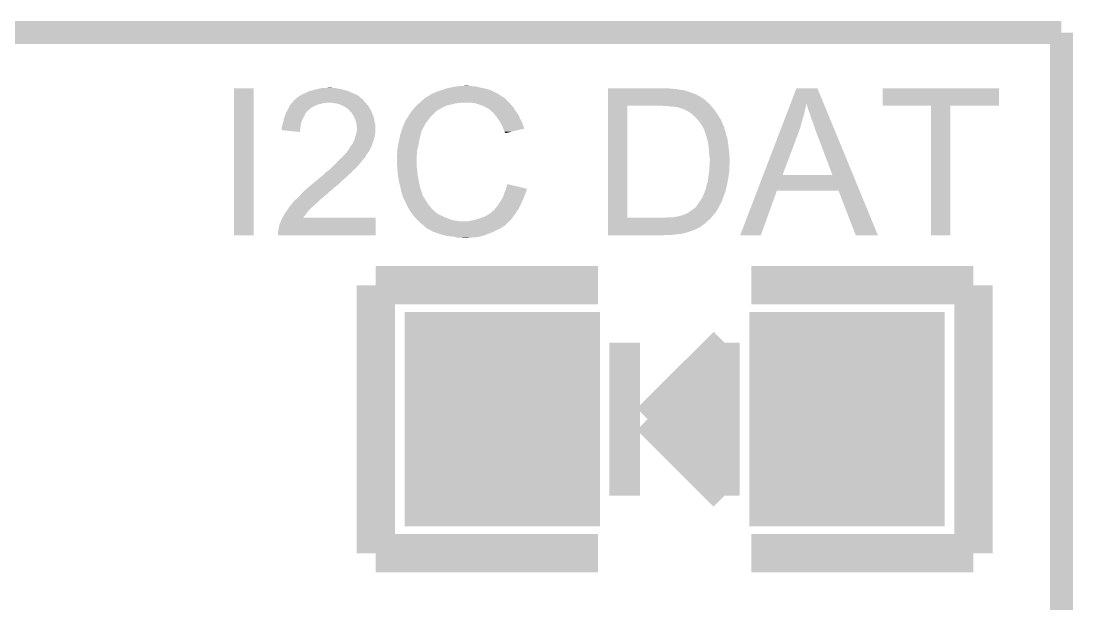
# Model space of a CAD drawing. Extents: x -1.4 to 24.2, y -3.9 to 40.3.
# Drawn here: x 17.23 to 24.21, y 35.32 to 39.19 of the extents above; entities that cross this region are included whole.
import ezdxf

# ---------------------------------------------------------------- set-up
doc = ezdxf.new("R2010")
doc.units = 0
doc.layers.get('0').update_dxf_attribs({"linetype": 'CONTINUOUS'})
for name, color, linetype in [('USBI2CCLICK_V102A_GKO', 5, 'CONTINUOUS'), ('USBI2CCLICK_V102A_GTO', 14, 'CONTINUOUS'), ('USBI2CCLICK_V102A_GTS', 12, 'CONTINUOUS')]:
    doc.layers.add(name, color=color, linetype=linetype)

# ---------------------------------------------------------------- blocks, each defined once
blk = doc.blocks.new('RECTANGLE_44')
blk.add_solid([(0.6477, 0.7112), (0.6477, -0.7112), (-0.6477, 0.7112), (-0.6477, -0.7112)])

msp = doc.modelspace()

# ---------------------------------------------------------------- linework, layer by layer
at = {"layer": 'USBI2CCLICK_V102A_GKO', "const_width": 0.1524}
for points in [[(-1.27, 39.116), (24.13, 39.116)], [(24.13, -1.27), (24.13, 39.116)]]:
    msp.add_lwpolyline(points, dxfattribs=at)
at = {"layer": 'USBI2CCLICK_V102A_GTO'}
for points, const_width in [([(19.5834, 37.4396), (21.0566, 37.4396)], 0.254), ([(19.5834, 35.6616), (19.5834, 37.4396)], 0.254), ([(22.0726, 37.4396), (23.5458, 37.4396)], 0.254), ([(23.5458, 35.6616), (23.5458, 37.4396)], 0.254), ([(21.2344, 36.0426), (21.2344, 37.0586)], 0.2032), ([(21.3868, 36.5506), (21.8948, 37.0586)], 0.2032), ([(21.8948, 36.0426), (21.8948, 37.0586)], 0.2032), ([(21.59, 36.4744), (21.8948, 36.7792)], 0.2032), ([(21.59, 36.6268), (21.8948, 36.322)], 0.2032), ([(21.3868, 36.5506), (21.8948, 36.0426)], 0.2032), ([(19.5834, 35.6616), (21.0566, 35.6616)], 0.254), ([(22.0726, 35.6616), (23.5458, 35.6616)], 0.254)]:
    msp.add_lwpolyline(points, dxfattribs=dict(at, const_width=const_width))
for points in [[(18.6436, 37.769822), (18.64362, 38.745138), (18.773118, 37.769822), (18.77314, 38.745138)], [(18.64362, 38.745138), (18.643622, 38.74516), (18.77314, 38.745138), (18.643622, 38.74516)], [(19.11096, 38.71214), (19.1262, 38.71976), (19.434388, 38.71214), (19.416608, 38.71976)], [(19.1262, 38.71976), (19.14398, 38.727382), (19.416608, 38.71976), (19.398824, 38.727382)], [(19.14398, 38.727382), (19.152866, 38.72992), (19.398824, 38.727382), (19.392902, 38.72992)], [(19.152866, 38.72992), (19.16176, 38.73246), (19.392902, 38.72992), (19.383378, 38.73246)], [(19.16176, 38.73246), (19.19224, 38.74008), (19.383378, 38.73246), (19.3548, 38.74008)], [(19.19224, 38.74008), (19.2024, 38.74262), (19.3548, 38.74008), (19.33956, 38.74262)], [(19.2024, 38.74262), (19.21383, 38.74516), (19.33956, 38.74262), (19.32432, 38.74516)], [(19.21383, 38.74516), (19.225262, 38.7477), (19.32432, 38.74516), (19.311622, 38.7477)], [(19.25066, 38.7477), (19.276058, 38.75024), (19.298922, 38.7477), (19.288762, 38.75024)], [(19.96186, 38.71214), (19.97456, 38.71722), (20.388578, 38.71214), (20.37842, 38.71722)], [(19.97456, 38.71722), (19.984722, 38.7223), (20.37842, 38.71722), (20.36826, 38.7223)], [(19.984722, 38.7223), (20.0152, 38.73246), (20.36826, 38.7223), (20.34794, 38.73246)], [(20.0152, 38.73246), (20.032982, 38.73754), (20.34794, 38.73246), (20.330668, 38.73754)], [(20.032982, 38.73754), (20.050762, 38.74516), (20.330668, 38.73754), (20.30476, 38.74516)], [(20.050762, 38.74516), (20.08886, 38.75278), (20.30476, 38.74516), (20.266658, 38.75278)], [(20.08886, 38.75278), (20.11934, 38.75786), (20.266658, 38.75278), (20.248884, 38.75786)], [(20.11934, 38.75786), (20.13458, 38.7604), (20.233642, 38.75786), (20.218402, 38.7604)], [(20.13458, 38.7604), (20.182838, 38.76294), (20.205702, 38.7604), (20.195542, 38.76294)], [(21.12266, 38.74008), (21.122662, 38.74516), (21.57984, 38.74008), (21.52396, 38.74516)], [(21.12266, 38.735), (21.12266, 38.74008), (21.607778, 38.735), (21.57984, 38.74008)], [(21.12266, 38.732454), (21.12266, 38.735), (21.633184, 38.732454), (21.607778, 38.735)], [(21.12266, 38.72992), (21.12266, 38.732454), (21.635726, 38.72992), (21.633184, 38.732454)], [(21.12266, 38.729918), (21.12266, 38.72992), (21.640804, 38.729918), (21.635726, 38.72992)], [(21.12266, 38.72738), (21.12266, 38.729918), (21.645882, 38.72738), (21.640804, 38.729918)], [(21.12266, 38.7223), (21.12266, 38.72738), (21.66112, 38.7223), (21.645882, 38.72738)], [(21.12266, 38.71468), (21.12266, 38.7223), (21.68144, 38.71468), (21.66112, 38.7223)], [(21.12266, 38.70706), (21.12266, 38.71468), (21.704302, 38.70706), (21.68144, 38.71468)], [(22.333418, 38.643504), (22.37233, 38.745146), (22.553844, 38.643504), (22.512024, 38.745146)], [(22.37233, 38.745146), (22.372336, 38.74516), (22.512024, 38.745146), (22.372336, 38.74516)], [(22.94382, 38.630882), (22.94384, 38.745138), (23.715958, 38.630882), (23.71598, 38.745138)], [(22.94384, 38.745138), (22.943842, 38.74516), (23.71598, 38.745138), (22.943842, 38.74516)], [(19.022484, 38.64356), (19.026716, 38.64864), (19.222722, 38.64356), (19.240496, 38.64864)], [(19.026716, 38.64864), (19.028832, 38.651178), (19.258276, 38.64864), (19.263356, 38.651178)], [(19.028832, 38.65118), (19.037298, 38.661338), (19.51482, 38.65118), (19.504664, 38.661338)], [(19.028832, 38.651178), (19.028832, 38.65118), (19.263356, 38.651178), (19.273522, 38.65118)], [(19.037298, 38.661338), (19.044906, 38.668944), (19.504664, 38.661338), (19.502124, 38.668944)], [(19.044906, 38.668944), (19.044922, 38.66896), (19.502124, 38.668944), (19.499586, 38.66896)], [(19.044922, 38.66896), (19.047466, 38.671502), (19.499586, 38.66896), (19.497038, 38.671502)], [(19.047466, 38.671502), (19.052546, 38.67658), (19.497038, 38.671502), (19.490944, 38.67658)], [(19.052546, 38.67658), (19.055086, 38.676586), (19.490944, 38.67658), (19.490938, 38.676586)], [(19.055086, 38.676586), (19.057622, 38.679124), (19.490938, 38.676586), (19.487892, 38.679124)], [(19.057622, 38.679124), (19.060168, 38.6842), (19.487892, 38.679124), (19.4818, 38.6842)], [(19.060168, 38.6842), (19.067782, 38.686744), (19.4818, 38.6842), (19.478748, 38.686744)], [(19.067782, 38.686744), (19.075404, 38.694362), (19.478748, 38.686744), (19.469604, 38.694362)], [(19.075404, 38.694362), (19.080478, 38.6969), (19.469604, 38.694362), (19.466558, 38.6969)], [(19.080478, 38.6969), (19.085558, 38.69944), (19.466558, 38.6969), (19.46148, 38.69944)], [(19.085558, 38.69944), (19.098258, 38.70706), (19.46148, 38.69944), (19.44624, 38.70706)], [(19.098258, 38.70706), (19.11096, 38.71214), (19.44624, 38.70706), (19.434388, 38.71214)], [(19.301462, 38.64864), (19.273522, 38.65118), (19.51736, 38.64864), (19.51482, 38.65118)], [(19.301474, 38.648638), (19.301462, 38.64864), (19.51736, 38.648638), (19.51736, 38.64864)], [(19.3294, 38.64356), (19.301474, 38.648638), (19.521172, 38.64356), (19.51736, 38.648638)], [(19.861644, 38.63848), (19.869958, 38.6461), (20.08378, 38.63848), (20.111718, 38.6461)], [(19.869958, 38.6461), (19.872728, 38.64864), (20.111718, 38.6461), (20.139658, 38.64864)], [(19.872728, 38.64864), (19.875498, 38.65118), (20.139658, 38.64864), (20.149818, 38.65118)], [(19.875498, 38.65118), (19.900434, 38.674038), (20.46732, 38.65118), (20.444462, 38.674038)], [(19.900434, 38.674038), (19.905982, 38.679122), (20.444462, 38.674038), (20.441072, 38.679122)], [(19.905982, 38.679122), (19.910204, 38.681656), (20.441072, 38.679122), (20.439382, 38.681656)], [(19.910204, 38.681656), (19.914444, 38.6842), (20.439382, 38.681656), (20.431764, 38.6842)], [(19.914444, 38.6842), (19.918674, 38.686738), (20.431764, 38.6842), (20.429222, 38.686738)], [(19.918674, 38.686738), (19.944082, 38.701982), (20.429222, 38.686738), (20.404832, 38.701982)], [(19.944082, 38.701982), (19.949164, 38.70706), (20.404832, 38.701982), (20.396708, 38.70706)], [(19.949164, 38.70706), (19.95678, 38.7096), (20.396708, 38.70706), (20.392644, 38.7096)], [(19.95678, 38.7096), (19.96186, 38.71214), (20.392644, 38.7096), (20.388578, 38.71214)], [(20.24634, 38.6461), (20.213318, 38.65118), (20.4724, 38.6461), (20.46732, 38.65118)], [(20.246346, 38.646098), (20.24634, 38.6461), (20.472402, 38.646098), (20.4724, 38.6461)], [(20.27428, 38.63594), (20.246346, 38.646098), (20.48053, 38.63594), (20.472402, 38.646098)], [(21.122658, 38.65372), (21.12266, 38.658786), (21.780504, 38.65372), (21.777966, 38.658786)], [(21.122658, 38.648638), (21.122658, 38.65372), (21.788122, 38.648638), (21.780504, 38.65372)], [(21.122658, 38.63594), (21.122658, 38.648638), (21.80082, 38.63594), (21.788122, 38.648638)], [(21.12266, 38.69436), (21.12266, 38.70706), (21.72716, 38.69436), (21.704302, 38.70706)], [(21.12266, 38.67912), (21.12266, 38.69436), (21.75256, 38.67912), (21.72716, 38.69436)], [(21.12266, 38.661332), (21.12266, 38.67912), (21.77542, 38.661332), (21.75256, 38.67912)], [(21.12266, 38.6588), (21.12266, 38.661332), (21.775442, 38.6588), (21.77542, 38.661332)], [(21.12266, 38.658786), (21.12266, 38.6588), (21.777966, 38.658786), (21.775442, 38.6588)], [(18.979242, 38.559738), (18.98559, 38.577518), (19.10842, 38.559738), (19.11604, 38.577518)], [(18.98559, 38.577518), (18.9865, 38.580062), (19.11604, 38.577518), (19.117946, 38.580062)], [(18.9865, 38.580062), (18.990602, 38.58768), (19.117946, 38.580062), (19.12366, 38.58768)], [(18.990602, 38.58768), (18.994702, 38.595296), (19.12366, 38.58768), (19.12874, 38.595296)], [(18.994702, 38.595296), (18.996072, 38.597838), (19.12874, 38.595296), (19.133816, 38.597838)], [(18.996072, 38.597838), (19.00428, 38.613078), (19.133816, 38.597838), (19.151234, 38.613078)], [(19.00428, 38.613078), (19.005368, 38.61562), (19.151234, 38.613078), (19.15414, 38.61562)], [(19.005368, 38.61562), (19.010812, 38.62832), (19.15414, 38.61562), (19.177, 38.62832)], [(19.010812, 38.62832), (19.011902, 38.63086), (19.177, 38.62832), (19.182714, 38.63086)], [(19.011902, 38.63086), (19.018248, 38.638478), (19.182714, 38.63086), (19.199858, 38.638478)], [(19.018248, 38.638478), (19.022484, 38.64356), (19.199858, 38.638478), (19.222722, 38.64356)], [(19.34464, 38.63848), (19.3294, 38.64356), (19.524982, 38.63848), (19.521172, 38.64356)], [(19.352258, 38.63594), (19.34464, 38.63848), (19.527522, 38.63594), (19.524982, 38.63848)], [(19.361154, 38.630858), (19.352258, 38.63594), (19.532602, 38.630858), (19.527522, 38.63594)], [(19.370042, 38.62578), (19.361154, 38.630858), (19.53565, 38.62578), (19.532602, 38.630858)], [(19.385278, 38.61816), (19.370042, 38.62578), (19.54022, 38.61816), (19.53565, 38.62578)], [(19.39544, 38.61054), (19.385278, 38.61816), (19.544378, 38.61054), (19.54022, 38.61816)], [(19.403056, 38.60546), (19.39544, 38.61054), (19.547148, 38.60546), (19.544378, 38.61054)], [(19.405598, 38.600384), (19.403056, 38.60546), (19.549916, 38.600384), (19.547148, 38.60546)], [(19.415762, 38.59022), (19.405598, 38.600384), (19.55546, 38.59022), (19.549916, 38.600384)], [(19.423378, 38.582602), (19.415762, 38.59022), (19.558392, 38.582602), (19.55546, 38.59022)], [(19.43608, 38.562278), (19.423378, 38.582602), (19.566208, 38.562278), (19.558392, 38.582602)], [(19.804378, 38.5699), (19.816822, 38.587678), (19.959322, 38.5699), (19.9771, 38.587678)], [(19.816822, 38.587678), (19.822156, 38.595296), (19.9771, 38.587678), (19.987252, 38.595296)], [(19.822156, 38.595296), (19.82216, 38.5953), (19.987252, 38.595296), (19.987252, 38.5953)], [(19.82216, 38.5953), (19.82422, 38.597818), (19.987252, 38.5953), (19.98726, 38.597818)], [(19.82422, 38.597818), (19.824238, 38.59784), (19.98726, 38.597818), (19.989796, 38.59784)], [(19.824238, 38.59784), (19.838784, 38.61562), (19.989796, 38.59784), (20.020282, 38.61562)], [(19.838784, 38.61562), (19.84502, 38.62324), (20.020282, 38.61562), (20.03552, 38.62324)], [(19.84502, 38.62324), (19.853332, 38.63086), (20.03552, 38.62324), (20.050758, 38.63086)], [(19.853332, 38.63086), (19.861644, 38.63848), (20.050758, 38.63086), (20.08378, 38.63848)], [(20.2819, 38.6334), (20.27428, 38.63594), (20.48256, 38.6334), (20.48053, 38.63594)], [(20.297138, 38.62832), (20.2819, 38.6334), (20.48764, 38.62832), (20.48256, 38.6334)], [(20.31048, 38.620698), (20.297138, 38.62832), (20.495262, 38.620698), (20.48764, 38.62832)], [(20.314922, 38.61816), (20.31048, 38.620698), (20.496714, 38.61816), (20.495262, 38.620698)], [(20.330158, 38.61054), (20.314922, 38.61816), (20.501066, 38.61054), (20.496714, 38.61816)], [(20.33778, 38.60546), (20.330158, 38.61054), (20.503968, 38.60546), (20.501066, 38.61054)], [(20.34032, 38.60292), (20.33778, 38.60546), (20.50542, 38.60292), (20.503968, 38.60546)], [(20.340324, 38.602918), (20.34032, 38.60292), (20.50542, 38.602918), (20.50542, 38.60292)], [(20.36318, 38.5826), (20.340324, 38.602918), (20.519934, 38.5826), (20.50542, 38.602918)], [(20.375372, 38.56736), (20.36318, 38.5826), (20.53082, 38.56736), (20.519934, 38.5826)], [(21.122642, 37.886662), (21.122658, 38.63086), (21.25218, 37.886662), (21.252202, 38.63086)], [(21.122658, 38.63086), (21.122658, 38.63594), (21.805266, 38.63086), (21.80082, 38.63594)], [(21.496022, 38.62832), (21.478238, 38.63086), (21.80749, 38.62832), (21.805266, 38.63086)], [(21.531578, 38.62578), (21.516342, 38.62832), (21.809712, 38.62578), (21.80749, 38.62832)], [(21.55952, 38.62324), (21.531578, 38.62578), (21.811934, 38.62324), (21.809712, 38.62578)], [(21.582382, 38.6207), (21.55952, 38.62324), (21.814158, 38.6207), (21.811934, 38.62324)], [(21.600156, 38.615622), (21.582382, 38.6207), (21.8186, 38.615622), (21.814158, 38.6207)], [(21.600162, 38.61562), (21.600156, 38.615622), (21.818602, 38.61562), (21.8186, 38.615622)], [(21.612864, 38.61054), (21.600162, 38.61562), (21.822554, 38.61054), (21.818602, 38.61562)], [(21.620486, 38.610534), (21.612864, 38.61054), (21.822558, 38.610534), (21.822554, 38.61054)], [(21.623024, 38.607998), (21.620486, 38.610534), (21.82453, 38.607998), (21.822558, 38.610534)], [(21.648418, 38.5953), (21.623024, 38.607998), (21.834406, 38.5953), (21.82453, 38.607998)], [(21.652652, 38.59276), (21.648418, 38.5953), (21.83638, 38.59276), (21.834406, 38.5953)], [(21.673822, 38.58006), (21.652652, 38.59276), (21.844848, 38.58006), (21.83638, 38.59276)], [(21.69414, 38.562282), (21.673822, 38.58006), (21.8567, 38.562282), (21.844848, 38.58006)], [(22.300378, 38.5572), (22.311074, 38.585138), (22.41804, 38.5572), (22.42566, 38.585138)], [(22.311074, 38.585138), (22.319826, 38.608), (22.42566, 38.585138), (22.43074, 38.608)], [(22.319826, 38.608), (22.327606, 38.628322), (22.43074, 38.608), (22.43582, 38.628322)], [(22.327606, 38.628322), (22.329552, 38.633404), (22.43582, 38.628322), (22.43836, 38.633404)], [(22.329552, 38.633404), (22.331496, 38.638484), (22.43836, 38.633404), (22.438362, 38.638484)], [(22.331496, 38.638484), (22.333418, 38.643504), (22.438362, 38.638484), (22.440878, 38.643504)], [(22.448522, 38.610538), (22.440878, 38.643504), (22.567406, 38.610538), (22.553844, 38.643504)], [(22.46122, 38.577522), (22.448522, 38.610538), (22.58099, 38.577522), (22.567406, 38.610538)], [(22.471378, 38.5445), (22.46122, 38.577522), (22.594576, 38.5445), (22.58099, 38.577522)], [(23.263838, 38.63086), (22.94382, 38.630882), (23.715958, 38.63086), (23.715958, 38.630882)], [(23.26384, 38.630838), (23.263838, 38.63086), (23.3934, 38.630838), (23.715958, 38.63086)], [(23.26386, 37.769822), (23.26384, 38.630838), (23.393378, 37.769822), (23.3934, 38.630838)], [(18.96364, 38.50132), (18.966182, 38.51402), (19.08556, 38.50132), (19.087676, 38.51402)], [(18.966182, 38.51402), (18.967026, 38.516558), (19.087676, 38.51402), (19.0881, 38.516558)], [(18.967026, 38.516558), (18.97126, 38.52926), (19.0881, 38.516558), (19.09318, 38.52926)], [(18.97126, 38.52926), (18.973378, 38.54196), (19.09318, 38.52926), (19.09826, 38.54196)], [(18.973378, 38.54196), (18.973802, 38.5445), (19.09826, 38.54196), (19.09971, 38.5445)], [(18.973802, 38.5445), (18.979242, 38.559738), (19.09971, 38.5445), (19.10842, 38.559738)], [(19.43862, 38.557202), (19.43608, 38.562278), (19.56816, 38.557202), (19.566208, 38.562278)], [(19.44624, 38.541962), (19.43862, 38.557202), (19.572514, 38.541962), (19.56816, 38.557202)], [(19.446878, 38.539418), (19.44624, 38.541962), (19.57324, 38.539418), (19.572514, 38.541962)], [(19.451322, 38.52164), (19.446878, 38.539418), (19.575464, 38.52164), (19.57324, 38.539418)], [(19.45217, 38.5191), (19.451322, 38.52164), (19.57578, 38.5191), (19.575464, 38.52164)], [(19.456398, 38.506402), (19.45217, 38.5191), (19.578956, 38.506402), (19.57578, 38.5191)], [(19.4564, 38.498778), (19.456398, 38.506402), (19.58086, 38.498778), (19.578956, 38.506402)], [(19.7612, 38.48608), (19.772704, 38.514018), (19.89963, 38.48608), (19.9136, 38.514018)], [(19.772704, 38.514018), (19.778982, 38.52926), (19.9136, 38.514018), (19.925454, 38.52926)], [(19.778982, 38.52926), (19.78152, 38.531806), (19.925454, 38.52926), (19.927434, 38.531806)], [(19.78152, 38.531806), (19.781524, 38.534346), (19.927434, 38.531806), (19.92941, 38.534346)], [(19.781524, 38.534346), (19.786602, 38.541962), (19.92941, 38.534346), (19.935334, 38.541962)], [(19.786602, 38.541962), (19.791682, 38.547044), (19.935334, 38.541962), (19.939286, 38.547044)], [(19.791682, 38.547044), (19.79676, 38.557198), (19.939286, 38.547044), (19.947184, 38.557198)], [(19.79676, 38.557198), (19.798282, 38.559738), (19.947184, 38.557198), (19.94916, 38.559738)], [(19.798282, 38.559738), (19.804378, 38.5699), (19.94916, 38.559738), (19.959322, 38.5699)], [(20.3835, 38.5572), (20.375372, 38.56736), (20.53463, 38.5572), (20.53082, 38.56736)], [(20.390616, 38.547038), (20.3835, 38.5572), (20.53844, 38.547038), (20.53463, 38.5572)], [(20.401282, 38.5318), (20.390616, 38.547038), (20.546908, 38.5318), (20.53844, 38.547038)], [(20.405854, 38.52418), (20.401282, 38.5318), (20.55114, 38.52418), (20.546908, 38.5318)], [(20.41652, 38.5064), (20.405854, 38.52418), (20.557808, 38.5064), (20.55114, 38.52418)], [(20.41765, 38.50386), (20.41652, 38.5064), (20.55876, 38.50386), (20.557808, 38.5064)], [(21.71192, 38.5445), (21.69414, 38.562282), (21.867074, 38.5445), (21.8567, 38.562282)], [(21.722804, 38.531802), (21.71192, 38.5445), (21.87448, 38.531802), (21.867074, 38.5445)], [(21.72716, 38.52672), (21.722804, 38.531802), (21.876514, 38.52672), (21.87448, 38.531802)], [(21.73732, 38.511478), (21.72716, 38.52672), (21.882612, 38.511478), (21.876514, 38.52672)], [(21.739862, 38.5064), (21.73732, 38.511478), (21.884644, 38.5064), (21.882612, 38.511478)], [(21.747482, 38.498776), (21.739862, 38.5064), (21.887694, 38.498776), (21.884644, 38.5064)], [(22.275098, 38.491162), (22.287736, 38.524178), (22.40026, 38.491162), (22.40788, 38.524178)], [(22.287736, 38.524178), (22.300378, 38.5572), (22.40788, 38.524178), (22.41804, 38.5572)], [(22.48408, 38.511482), (22.471378, 38.5445), (22.60816, 38.511482), (22.594576, 38.5445)], [(22.48916, 38.49624), (22.48408, 38.511482), (22.614432, 38.49624), (22.60816, 38.511482)], [(18.95856, 38.481002), (18.95983, 38.486082), (19.082592, 38.481002), (19.08302, 38.486082)], [(18.95856, 38.46832), (18.95856, 38.481002), (19.081526, 38.46832), (19.082592, 38.481002)], [(19.080458, 38.455602), (18.95856, 38.46832), (19.080458, 38.455602), (19.081526, 38.46832)], [(18.95983, 38.486082), (18.96364, 38.50132), (19.08302, 38.486082), (19.08556, 38.50132)], [(19.447256, 38.42512), (19.45259, 38.4429), (19.57578, 38.42512), (19.57832, 38.4429)], [(19.45259, 38.4429), (19.4564, 38.455602), (19.57832, 38.4429), (19.580436, 38.455602)], [(19.4564, 38.493702), (19.4564, 38.498778), (19.58086, 38.493702), (19.58086, 38.498778)], [(19.45894, 38.483542), (19.4564, 38.493702), (19.58086, 38.483542), (19.58086, 38.493702)], [(19.4564, 38.455602), (19.456652, 38.458138), (19.580436, 38.455602), (19.58086, 38.458138)], [(19.456652, 38.458138), (19.45894, 38.480998), (19.58086, 38.458138), (19.58086, 38.480998)], [(19.45894, 38.480998), (19.45894, 38.483542), (19.58086, 38.480998), (19.58086, 38.483542)], [(19.74088, 38.4175), (19.745396, 38.437818), (19.8755, 38.4175), (19.88058, 38.437818)], [(19.745396, 38.437818), (19.745962, 38.44036), (19.88058, 38.437818), (19.88058, 38.44036)], [(19.745962, 38.44036), (19.746806, 38.442896), (19.88058, 38.44036), (19.88058, 38.442896)], [(19.746806, 38.442896), (19.7485, 38.447976), (19.88058, 38.442896), (19.883118, 38.447976)], [(19.7485, 38.447976), (19.750192, 38.453056), (19.883118, 38.447976), (19.88312, 38.453056)], [(19.750192, 38.453056), (19.7612, 38.48608), (19.88312, 38.453056), (19.89963, 38.48608)], [(20.42668, 38.48354), (20.41765, 38.50386), (20.566866, 38.48354), (20.55876, 38.50386)], [(20.429224, 38.478454), (20.42668, 38.48354), (20.568894, 38.478454), (20.566866, 38.48354)], [(20.43176, 38.47338), (20.429224, 38.478454), (20.547732, 38.47338), (20.568894, 38.478454)], [(20.43684, 38.458142), (20.43176, 38.47338), (20.484182, 38.458142), (20.547732, 38.47338)], [(20.439378, 38.453064), (20.43684, 38.458142), (20.463004, 38.453064), (20.484182, 38.458142)], [(20.441914, 38.450526), (20.439378, 38.453064), (20.45242, 38.450526), (20.463004, 38.453064)], [(20.44192, 38.448008), (20.441914, 38.450526), (20.44192, 38.448008), (20.45242, 38.450526)], [(21.75002, 38.4937), (21.747482, 38.498776), (21.889724, 38.4937), (21.887694, 38.498776)], [(21.751292, 38.491156), (21.75002, 38.4937), (21.89226, 38.491156), (21.889724, 38.4937)], [(21.7551, 38.48354), (21.751292, 38.491156), (21.8948, 38.48354), (21.89226, 38.491156)], [(21.755102, 38.483536), (21.7551, 38.48354), (21.8948, 38.483536), (21.8948, 38.48354)], [(21.758368, 38.475916), (21.755102, 38.483536), (21.894802, 38.475916), (21.8948, 38.483536)], [(21.76272, 38.46576), (21.758368, 38.475916), (21.899882, 38.46576), (21.894802, 38.475916)], [(21.762722, 38.465758), (21.76272, 38.46576), (21.899882, 38.465758), (21.899882, 38.46576)], [(21.766108, 38.4556), (21.762722, 38.465758), (21.90242, 38.4556), (21.899882, 38.465758)], [(21.77034, 38.4429), (21.766108, 38.4556), (21.904962, 38.4429), (21.90242, 38.4556)], [(21.775418, 38.42766), (21.77034, 38.4429), (21.910042, 38.42766), (21.904962, 38.4429)], [(22.152588, 38.17115), (22.261484, 38.4556), (22.28089, 38.17115), (22.38756, 38.4556)], [(22.261484, 38.4556), (22.275098, 38.491162), (22.38756, 38.4556), (22.40026, 38.491162)], [(22.49424, 38.483538), (22.48916, 38.49624), (22.619658, 38.483538), (22.614432, 38.49624)], [(22.496782, 38.470838), (22.49424, 38.483538), (22.624882, 38.470838), (22.619658, 38.483538)], [(22.50186, 38.460678), (22.496782, 38.470838), (22.629062, 38.460678), (22.624882, 38.470838)], [(22.50694, 38.44544), (22.50186, 38.460678), (22.635332, 38.44544), (22.629062, 38.460678)], [(22.50948, 38.44036), (22.50694, 38.44544), (22.637422, 38.44036), (22.635332, 38.44544)], [(22.61105, 38.17112), (22.50948, 38.44036), (22.748194, 38.17112), (22.637422, 38.44036)], [(19.4183, 38.36416), (19.431, 38.38194), (19.55546, 38.36416), (19.562126, 38.38194)], [(19.431, 38.38194), (19.44116, 38.404798), (19.562126, 38.38194), (19.570698, 38.404798)], [(19.44116, 38.404798), (19.441162, 38.4048), (19.570698, 38.404798), (19.570698, 38.4048)], [(19.441162, 38.4048), (19.447256, 38.42512), (19.570698, 38.4048), (19.57578, 38.42512)], [(19.72818, 38.354), (19.73056, 38.3667), (19.862164, 38.354), (19.86534, 38.3667)], [(19.73056, 38.3667), (19.7358, 38.39464), (19.86534, 38.3667), (19.87042, 38.39464)], [(19.7358, 38.39464), (19.74088, 38.4175), (19.87042, 38.39464), (19.8755, 38.4175)], [(21.779484, 38.412418), (21.775418, 38.42766), (21.91512, 38.412418), (21.910042, 38.42766)], [(21.784904, 38.3921), (21.779484, 38.412418), (21.91766, 38.3921), (21.91512, 38.412418)], [(21.78558, 38.389558), (21.784904, 38.3921), (21.918, 38.389558), (21.91766, 38.3921)], [(21.790322, 38.354), (21.78558, 38.389558), (21.92274, 38.354), (21.918, 38.389558)], [(19.359882, 38.28796), (19.375118, 38.30574), (19.51228, 38.28796), (19.522156, 38.30574)], [(19.375118, 38.30574), (19.380196, 38.310818), (19.522156, 38.30574), (19.524978, 38.310818)], [(19.380196, 38.310818), (19.39036, 38.32098), (19.524978, 38.310818), (19.533444, 38.32098)], [(19.39036, 38.32098), (19.393746, 38.326062), (19.533444, 38.32098), (19.53768, 38.326062)], [(19.393746, 38.326062), (19.40052, 38.336224), (19.53768, 38.326062), (19.54276, 38.336224)], [(19.40052, 38.336224), (19.400542, 38.33876), (19.54276, 38.336224), (19.544028, 38.33876)], [(19.400542, 38.33876), (19.403066, 38.338774), (19.544028, 38.33876), (19.544036, 38.338774)], [(19.403066, 38.338774), (19.404328, 38.3413), (19.544036, 38.338774), (19.5453, 38.3413)], [(19.404328, 38.3413), (19.408142, 38.348922), (19.5453, 38.3413), (19.548348, 38.348922)], [(19.408142, 38.348922), (19.411526, 38.354), (19.548348, 38.348922), (19.55038, 38.354)], [(19.411526, 38.354), (19.416602, 38.361614), (19.55038, 38.354), (19.555456, 38.361614)], [(19.416602, 38.361614), (19.418296, 38.364156), (19.555456, 38.361614), (19.55546, 38.364156)], [(19.418296, 38.364156), (19.4183, 38.36416), (19.55546, 38.364156), (19.55546, 38.36416)], [(19.7231, 38.303202), (19.72564, 38.318442), (19.85536, 38.303202), (19.85645, 38.318442)], [(19.7231, 38.300662), (19.7231, 38.303202), (19.85518, 38.300662), (19.85536, 38.303202)], [(19.7231, 38.2651), (19.7231, 38.300662), (19.85518, 38.2651), (19.85518, 38.300662)], [(19.72564, 38.33622), (19.72818, 38.354), (19.85772, 38.33622), (19.862164, 38.354)], [(19.72564, 38.336218), (19.72564, 38.33622), (19.85772, 38.336218), (19.85772, 38.33622)], [(19.72564, 38.318442), (19.72564, 38.336218), (19.85645, 38.318442), (19.85772, 38.336218)], [(21.79066, 38.35146), (21.790322, 38.354), (21.92304, 38.35146), (21.92274, 38.354)], [(21.7932, 38.333678), (21.79066, 38.35146), (21.925132, 38.333678), (21.92304, 38.35146)], [(21.7932, 38.315898), (21.7932, 38.333678), (21.927224, 38.315898), (21.925132, 38.333678)], [(21.794216, 38.31082), (21.7932, 38.315898), (21.92782, 38.31082), (21.927224, 38.315898)], [(21.79574, 38.303198), (21.794216, 38.31082), (21.928222, 38.303198), (21.92782, 38.31082)], [(21.79574, 38.290498), (21.79574, 38.303198), (21.92889, 38.290498), (21.928222, 38.303198)], [(19.278596, 38.209218), (19.301456, 38.232078), (19.443698, 38.209218), (19.466558, 38.232078)], [(19.301456, 38.232078), (19.309078, 38.2397), (19.466558, 38.232078), (19.47164, 38.2397)], [(19.309078, 38.2397), (19.311618, 38.24224), (19.47164, 38.2397), (19.47418, 38.24224)], [(19.311618, 38.24224), (19.337018, 38.26764), (19.47418, 38.24224), (19.4945, 38.26764)], [(19.337018, 38.26764), (19.3421, 38.27272), (19.4945, 38.26764), (19.498944, 38.27272)], [(19.3421, 38.27272), (19.359882, 38.28796), (19.498944, 38.27272), (19.51228, 38.28796)], [(19.72526, 38.221918), (19.7231, 38.2651), (19.85518, 38.221918), (19.85518, 38.2651)], [(21.79828, 38.277798), (21.79574, 38.290498), (21.92956, 38.277798), (21.92889, 38.290498)], [(21.79574, 38.22446), (21.796374, 38.234616), (21.92782, 38.22446), (21.92782, 38.234616)], [(21.796374, 38.234616), (21.79685, 38.242238), (21.92782, 38.234616), (21.930358, 38.242238)], [(21.79685, 38.242238), (21.79812, 38.262562), (21.930358, 38.242238), (21.93036, 38.262562)], [(21.79812, 38.262562), (21.79828, 38.2651), (21.93036, 38.262562), (21.930228, 38.2651)], [(21.79828, 38.2651), (21.79828, 38.277798), (21.930228, 38.2651), (21.92956, 38.277798)], [(19.21002, 38.1508), (19.22272, 38.16096), (19.381044, 38.1508), (19.3929, 38.16096)], [(19.22272, 38.16096), (19.237958, 38.173658), (19.3929, 38.16096), (19.405598, 38.173658)], [(19.237958, 38.173658), (19.237962, 38.173662), (19.405598, 38.173658), (19.405602, 38.173662)], [(19.237962, 38.173662), (19.250658, 38.186358), (19.405602, 38.173662), (19.420838, 38.186358)], [(19.250658, 38.186358), (19.253202, 38.1889), (19.420838, 38.186358), (19.42287, 38.1889)], [(19.253202, 38.1889), (19.266742, 38.199058), (19.42287, 38.1889), (19.430998, 38.199058)], [(19.266742, 38.199058), (19.27352, 38.204142), (19.430998, 38.199058), (19.437352, 38.204142)], [(19.27352, 38.204142), (19.278596, 38.209218), (19.437352, 38.204142), (19.443698, 38.209218)], [(19.72564, 38.2143), (19.72526, 38.221918), (19.85645, 38.2143), (19.85518, 38.221918)], [(19.726404, 38.206678), (19.72564, 38.2143), (19.85772, 38.206678), (19.85645, 38.2143)], [(19.727928, 38.191438), (19.726404, 38.206678), (19.85772, 38.191438), (19.85772, 38.206678)], [(19.73072, 38.163498), (19.727928, 38.191438), (19.86202, 38.163498), (19.85772, 38.191438)], [(19.731618, 38.15842), (19.73072, 38.163498), (19.8628, 38.15842), (19.86202, 38.163498)], [(19.73834, 38.12032), (19.731618, 38.15842), (19.87042, 38.12032), (19.8628, 38.15842)], [(21.78604, 38.13302), (21.78812, 38.155882), (21.91766, 38.13302), (21.92147, 38.155882)], [(21.78812, 38.155882), (21.789292, 38.1635), (21.92147, 38.155882), (21.92274, 38.1635)], [(21.789292, 38.1635), (21.7932, 38.1889), (21.92274, 38.1635), (21.926646, 38.1889)], [(21.7932, 38.1889), (21.793744, 38.196518), (21.926646, 38.1889), (21.92782, 38.196518)], [(21.793744, 38.196518), (21.79574, 38.22446), (21.92782, 38.196518), (21.92782, 38.22446)], [(22.112708, 38.06698), (22.152576, 38.17112), (22.791042, 38.06698), (22.748194, 38.17112)], [(22.152576, 38.17112), (22.152588, 38.17115), (22.61105, 38.17112), (22.28089, 38.17115)], [(19.11604, 38.07206), (19.140054, 38.09238), (19.2913, 38.07206), (19.31416, 38.09238)], [(19.140054, 38.09238), (19.14906, 38.1), (19.31416, 38.09238), (19.323956, 38.1)], [(19.14906, 38.1), (19.160914, 38.11016), (19.323956, 38.1), (19.337018, 38.11016)], [(19.160914, 38.11016), (19.184626, 38.13048), (19.337018, 38.11016), (19.357338, 38.13048)], [(19.184626, 38.13048), (19.185472, 38.130482), (19.357338, 38.13048), (19.35734, 38.130482)], [(19.185472, 38.130482), (19.187166, 38.130486), (19.35734, 38.130482), (19.357344, 38.130486)], [(19.187166, 38.130486), (19.199862, 38.14318), (19.357344, 38.130486), (19.372154, 38.14318)], [(19.199862, 38.14318), (19.21002, 38.1508), (19.372154, 38.14318), (19.381044, 38.1508)], [(19.74342, 38.1), (19.73834, 38.12032), (19.874776, 38.1), (19.87042, 38.12032)], [(19.747776, 38.08476), (19.74342, 38.1), (19.878042, 38.08476), (19.874776, 38.1)], [(20.446674, 38.079662), (20.44954, 38.087302), (20.58416, 38.079662), (20.551712, 38.087302)], [(20.44954, 38.087302), (20.454642, 38.110156), (20.551712, 38.087302), (20.454642, 38.110156)], [(21.77288, 38.084756), (21.775418, 38.089836), (21.907108, 38.084756), (21.90828, 38.089836)], [(21.775418, 38.089836), (21.77542, 38.097458), (21.90828, 38.089836), (21.910038, 38.097458)], [(21.77542, 38.09746), (21.780498, 38.117778), (21.91004, 38.09746), (21.914392, 38.117778)], [(21.77542, 38.097458), (21.77542, 38.09746), (21.910038, 38.097458), (21.91004, 38.09746)], [(21.780498, 38.117778), (21.785578, 38.127938), (21.914392, 38.117778), (21.91657, 38.127938)], [(21.785578, 38.127938), (21.78604, 38.13302), (21.91657, 38.127938), (21.91766, 38.13302)], [(19.05, 38.00602), (19.07032, 38.0238), (19.213194, 38.00602), (19.23542, 38.0238)], [(19.07032, 38.0238), (19.086124, 38.04158), (19.23542, 38.0238), (19.25574, 38.04158)], [(19.086124, 38.04158), (19.09064, 38.04666), (19.25574, 38.04158), (19.262512, 38.04666)], [(19.09064, 38.04666), (19.09318, 38.0492), (19.262512, 38.04666), (19.265898, 38.0492)], [(19.09318, 38.0492), (19.108418, 38.064438), (19.265898, 38.0492), (19.281138, 38.064438)], [(19.108418, 38.064438), (19.1135, 38.06952), (19.281138, 38.064438), (19.28876, 38.06952)], [(19.1135, 38.06952), (19.11604, 38.07206), (19.28876, 38.06952), (19.2913, 38.07206)], [(19.7485, 38.082222), (19.747776, 38.08476), (19.878888, 38.082222), (19.878042, 38.08476)], [(19.75104, 38.064442), (19.7485, 38.082222), (19.884814, 38.064442), (19.878888, 38.082222)], [(19.756968, 38.046656), (19.75104, 38.064442), (19.89074, 38.046656), (19.884814, 38.064442)], [(19.757816, 38.044116), (19.756968, 38.046656), (19.890742, 38.044116), (19.89074, 38.046656)], [(19.759508, 38.039038), (19.757816, 38.044116), (19.89328, 38.039038), (19.890742, 38.044116)], [(19.7612, 38.033958), (19.759508, 38.039038), (19.894976, 38.033958), (19.89328, 38.039038)], [(19.761836, 38.031416), (19.7612, 38.033958), (19.895822, 38.031416), (19.894976, 38.033958)], [(19.763738, 38.023802), (19.761836, 38.031416), (19.9009, 38.023802), (19.895822, 38.031416)], [(19.768816, 38.016186), (19.763738, 38.023802), (19.905976, 38.016186), (19.9009, 38.023802)], [(20.41906, 38.0111), (20.426318, 38.023802), (20.560936, 38.0111), (20.56638, 38.023802)], [(20.426318, 38.023802), (20.429222, 38.028882), (20.56638, 38.023802), (20.568072, 38.028882)], [(20.429222, 38.028882), (20.432124, 38.039042), (20.568072, 38.028882), (20.57146, 38.039042)], [(20.432124, 38.039042), (20.4343, 38.04666), (20.57146, 38.039042), (20.574506, 38.04666)], [(20.4343, 38.04666), (20.436204, 38.05174), (20.574506, 38.04666), (20.57654, 38.05174)], [(20.436204, 38.05174), (20.440012, 38.061898), (20.57654, 38.05174), (20.58162, 38.061898)], [(20.440012, 38.061898), (20.443822, 38.072058), (20.58162, 38.061898), (20.58416, 38.072058)], [(20.443822, 38.072058), (20.446674, 38.079662), (20.58416, 38.072058), (20.58416, 38.079662)], [(21.745254, 38.01618), (21.750018, 38.0238), (21.88464, 38.01618), (21.887904, 38.0238)], [(21.750018, 38.0238), (21.754082, 38.033962), (21.887904, 38.0238), (21.89226, 38.033962)], [(21.754082, 38.033962), (21.763224, 38.056816), (21.89226, 38.033962), (21.89988, 38.056816)], [(21.763224, 38.056816), (21.76424, 38.059354), (21.89988, 38.056816), (21.902414, 38.059354)], [(21.76424, 38.059354), (21.766274, 38.064438), (21.902414, 38.059354), (21.90242, 38.064438)], [(21.766274, 38.064438), (21.770338, 38.074596), (21.90242, 38.064438), (21.904764, 38.074596)], [(21.770338, 38.074596), (21.77034, 38.077134), (21.904764, 38.074596), (21.905348, 38.077134)], [(21.77034, 38.077134), (21.772874, 38.079674), (21.905348, 38.077134), (21.905934, 38.079674)], [(21.772874, 38.079674), (21.77288, 38.084756), (21.905934, 38.079674), (21.907108, 38.084756)], [(21.998952, 37.76983), (22.112702, 38.066964), (22.136094, 37.76983), (22.242776, 38.066964)], [(22.112702, 38.066964), (22.112708, 38.06698), (22.242776, 38.066964), (22.651704, 38.06698)], [(22.766016, 37.769814), (22.651704, 38.06698), (22.913304, 37.769814), (22.791042, 38.06698)], [(18.99412, 37.9349), (19.00936, 37.95776), (19.1389, 37.9349), (19.161758, 37.95776)], [(19.00936, 37.95776), (19.013424, 37.962842), (19.161758, 37.95776), (19.16684, 37.962842)], [(19.013424, 37.962842), (19.027648, 37.98062), (19.16684, 37.962842), (19.18716, 37.98062)], [(19.027648, 37.98062), (19.02968, 37.98316), (19.18716, 37.98062), (19.1897, 37.98316)], [(19.02968, 37.98316), (19.03222, 37.9857), (19.1897, 37.98316), (19.19224, 37.9857)], [(19.03222, 37.9857), (19.037302, 37.993322), (19.19224, 37.9857), (19.199862, 37.993322)], [(19.037302, 37.993322), (19.04746, 38.00348), (19.199862, 37.993322), (19.21002, 38.00348)], [(19.04746, 38.00348), (19.05, 38.00602), (19.21002, 38.00348), (19.213194, 38.00602)], [(19.768818, 38.01618), (19.768816, 38.016186), (19.90598, 38.01618), (19.905976, 38.016186)], [(19.76882, 38.008566), (19.768818, 38.01618), (19.91074, 38.008566), (19.90598, 38.01618)], [(19.773898, 38.00348), (19.76882, 38.008566), (19.913918, 38.00348), (19.91074, 38.008566)], [(19.777486, 37.99586), (19.773898, 38.00348), (19.91868, 37.99586), (19.913918, 38.00348)], [(19.788244, 37.973), (19.777486, 37.99586), (19.93392, 37.973), (19.91868, 37.99586)], [(19.79422, 37.960302), (19.788244, 37.973), (19.94408, 37.960302), (19.93392, 37.973)], [(19.801842, 37.9476), (19.79422, 37.960302), (19.95424, 37.9476), (19.94408, 37.960302)], [(19.814032, 37.92728), (19.801842, 37.9476), (19.974562, 37.92728), (19.95424, 37.9476)], [(20.3708, 37.94252), (20.374608, 37.947598), (20.527432, 37.94252), (20.530818, 37.947598)], [(20.374608, 37.947598), (20.378422, 37.95268), (20.530818, 37.947598), (20.533358, 37.95268)], [(20.378422, 37.95268), (20.38604, 37.960302), (20.533358, 37.95268), (20.53717, 37.960302)], [(20.38604, 37.960302), (20.393662, 37.970462), (20.53717, 37.960302), (20.54225, 37.970462)], [(20.393662, 37.970462), (20.401278, 37.98316), (20.54225, 37.970462), (20.548598, 37.98316)], [(20.401278, 37.98316), (20.404664, 37.98824), (20.548598, 37.98316), (20.55114, 37.98824)], [(20.404664, 37.98824), (20.41144, 37.998398), (20.55114, 37.98824), (20.555492, 37.998398)], [(20.41144, 37.998398), (20.41906, 38.0111), (20.555492, 37.998398), (20.560936, 38.0111)], [(21.689692, 37.945058), (21.699218, 37.952678), (21.851618, 37.945058), (21.855428, 37.952678)], [(21.699218, 37.952678), (21.706838, 37.9603), (21.855428, 37.952678), (21.859238, 37.9603)], [(21.706838, 37.9603), (21.71446, 37.97046), (21.859238, 37.9603), (21.86432, 37.97046)], [(21.71446, 37.97046), (21.72462, 37.9857), (21.86432, 37.97046), (21.872786, 37.9857)], [(21.72462, 37.9857), (21.73006, 37.993318), (21.872786, 37.9857), (21.87702, 37.993318)], [(21.73006, 37.993318), (21.73732, 38.003482), (21.87702, 37.993318), (21.880406, 38.003482)], [(21.73732, 38.003482), (21.745254, 38.01618), (21.880406, 38.003482), (21.88464, 38.01618)], [(18.95856, 37.876482), (18.964352, 37.886618), (19.583398, 37.876482), (19.5834, 37.886618)], [(18.964352, 37.886618), (18.964364, 37.88664), (19.5834, 37.886618), (19.100844, 37.88664)], [(18.964364, 37.88664), (18.96872, 37.89426), (19.100844, 37.88664), (19.106756, 37.89426)], [(18.96872, 37.89426), (18.97634, 37.9095), (19.106756, 37.89426), (19.11858, 37.9095)], [(18.97634, 37.9095), (18.978882, 37.91458), (19.11858, 37.9095), (19.12239, 37.91458)], [(18.978882, 37.91458), (18.990308, 37.929818), (19.12239, 37.91458), (19.13382, 37.929818)], [(18.990308, 37.929818), (18.99412, 37.9349), (19.13382, 37.929818), (19.1389, 37.9349)], [(19.817078, 37.922202), (19.814032, 37.92728), (19.981546, 37.922202), (19.974562, 37.92728)], [(19.828804, 37.90696), (19.817078, 37.922202), (20.002504, 37.90696), (19.981546, 37.922202)], [(19.82881, 37.906954), (19.828804, 37.90696), (20.007586, 37.906954), (20.002504, 37.90696)], [(19.830758, 37.90442), (19.82881, 37.906954), (20.010124, 37.90442), (20.007586, 37.906954)], [(19.832712, 37.90188), (19.830758, 37.90442), (20.01774, 37.90188), (20.010124, 37.90442)], [(19.838574, 37.89426), (19.832712, 37.90188), (20.03298, 37.89426), (20.01774, 37.90188)], [(19.84248, 37.889182), (19.838574, 37.89426), (20.04483, 37.889182), (20.03298, 37.89426)], [(19.845022, 37.88664), (19.84248, 37.889182), (20.05076, 37.88664), (20.04483, 37.889182)], [(19.855182, 37.87648), (19.845022, 37.88664), (20.076162, 37.87648), (20.05076, 37.88664)], [(20.2311, 37.8714), (20.261578, 37.87902), (20.476846, 37.8714), (20.48256, 37.87902)], [(20.261578, 37.87902), (20.29206, 37.88918), (20.48256, 37.87902), (20.49018, 37.88918)], [(20.29206, 37.88918), (20.322542, 37.904422), (20.49018, 37.88918), (20.50161, 37.904422)], [(20.322542, 37.904422), (20.330154, 37.9095), (20.50161, 37.904422), (20.50542, 37.9095)], [(20.330154, 37.9095), (20.35302, 37.92475), (20.50542, 37.9095), (20.515586, 37.92475)], [(20.35302, 37.92475), (20.353042, 37.92728), (20.515586, 37.92475), (20.517272, 37.92728)], [(20.353042, 37.92728), (20.355566, 37.927294), (20.517272, 37.92728), (20.517282, 37.927294)], [(20.355566, 37.927294), (20.358108, 37.93236), (20.517282, 37.927294), (20.520658, 37.93236)], [(20.358108, 37.93236), (20.365722, 37.934904), (20.520658, 37.93236), (20.522354, 37.934904)], [(20.365722, 37.934904), (20.3708, 37.94252), (20.522354, 37.934904), (20.527432, 37.94252)], [(21.122642, 37.88664), (21.122642, 37.886662), (21.493478, 37.88664), (21.25218, 37.886662)], [(21.122642, 37.876478), (21.122642, 37.88664), (21.798278, 37.876478), (21.806746, 37.88664)], [(21.493478, 37.88664), (21.51634, 37.88918), (21.806746, 37.88664), (21.808862, 37.88918)], [(21.539202, 37.88918), (21.564602, 37.89172), (21.808862, 37.88918), (21.81098, 37.89172)], [(21.564602, 37.89172), (21.59, 37.8968), (21.81098, 37.89172), (21.815044, 37.8968)], [(21.59, 37.8968), (21.610314, 37.901878), (21.815044, 37.8968), (21.819106, 37.901878)], [(21.610314, 37.901878), (21.612854, 37.904414), (21.819106, 37.901878), (21.821134, 37.904414)], [(21.612854, 37.904414), (21.620476, 37.90442), (21.821134, 37.904414), (21.82114, 37.90442)], [(21.620476, 37.90442), (21.63064, 37.9095), (21.82114, 37.90442), (21.824948, 37.9095)], [(21.63064, 37.9095), (21.643334, 37.914578), (21.824948, 37.9095), (21.828758, 37.914578)], [(21.643334, 37.914578), (21.64334, 37.91458), (21.828758, 37.914578), (21.82876, 37.91458)], [(21.64334, 37.91458), (21.653492, 37.919656), (21.82876, 37.91458), (21.836372, 37.919656)], [(21.653492, 37.919656), (21.658572, 37.922196), (21.836372, 37.919656), (21.83638, 37.922196)], [(21.658572, 37.922196), (21.658578, 37.922198), (21.83638, 37.922196), (21.83638, 37.922198)], [(21.658578, 37.922198), (21.67128, 37.93236), (21.83638, 37.922198), (21.843154, 37.93236)], [(21.67128, 37.93236), (21.68652, 37.94252), (21.843154, 37.93236), (21.849926, 37.94252)], [(21.68652, 37.94252), (21.689692, 37.945058), (21.849926, 37.94252), (21.851618, 37.945058)], [(18.9357, 37.797742), (18.94078, 37.82314), (19.583382, 37.797742), (19.583388, 37.82314)], [(18.94078, 37.82314), (18.943322, 37.838382), (19.583388, 37.82314), (19.58339, 37.838382)], [(18.943322, 37.838382), (18.948404, 37.853622), (19.58339, 37.838382), (19.583392, 37.853622)], [(18.948404, 37.853622), (18.95094, 37.856164), (19.583392, 37.853622), (19.583394, 37.856164)], [(18.95094, 37.856164), (18.95348, 37.86378), (19.583394, 37.856164), (19.583394, 37.86378)], [(18.95348, 37.86378), (18.95856, 37.876482), (19.583394, 37.86378), (19.583398, 37.876482)], [(19.862802, 37.86886), (19.855182, 37.87648), (20.10664, 37.86886), (20.076162, 37.87648)], [(19.867882, 37.86378), (19.862802, 37.86886), (20.137122, 37.86378), (20.10664, 37.86886)], [(19.87804, 37.853622), (19.867882, 37.86378), (20.45716, 37.853622), (20.469014, 37.86378)], [(19.87804, 37.85362), (19.87804, 37.853622), (20.457156, 37.85362), (20.45716, 37.853622)], [(19.89074, 37.84346), (19.87804, 37.85362), (20.446994, 37.84346), (20.457156, 37.85362)], [(19.900898, 37.83584), (19.89074, 37.84346), (20.439374, 37.83584), (20.446994, 37.84346)], [(19.900914, 37.835826), (19.900898, 37.83584), (20.436834, 37.835826), (20.439374, 37.83584)], [(19.90598, 37.83076), (19.900914, 37.835826), (20.434292, 37.83076), (20.436834, 37.835826)], [(19.908522, 37.828218), (19.90598, 37.83076), (20.426676, 37.828218), (20.434292, 37.83076)], [(19.9136, 37.82314), (19.908522, 37.828218), (20.41906, 37.82314), (20.426676, 37.828218)], [(19.918674, 37.818066), (19.9136, 37.82314), (20.412294, 37.818066), (20.41906, 37.82314)], [(19.921214, 37.81806), (19.918674, 37.818066), (20.412286, 37.81806), (20.412294, 37.818066)], [(19.92376, 37.815522), (19.921214, 37.81806), (20.408902, 37.815522), (20.412286, 37.81806)], [(19.923764, 37.81552), (19.92376, 37.815522), (20.4089, 37.81552), (20.408902, 37.815522)], [(19.933922, 37.81044), (19.923764, 37.81552), (20.3962, 37.81044), (20.4089, 37.81552)], [(19.94408, 37.80536), (19.933922, 37.81044), (20.38604, 37.80536), (20.3962, 37.81044)], [(20.137122, 37.86378), (20.198082, 37.863782), (20.469014, 37.86378), (20.469016, 37.863782)], [(20.198082, 37.863782), (20.205702, 37.86632), (20.469016, 37.863782), (20.471978, 37.86632)], [(20.205702, 37.86632), (20.21839, 37.868858), (20.471978, 37.86632), (20.47494, 37.868858)], [(20.21839, 37.868858), (20.2311, 37.8714), (20.47494, 37.868858), (20.476846, 37.8714)], [(21.12264, 37.84854), (21.122642, 37.863778), (21.76526, 37.84854), (21.780498, 37.863778)], [(21.12264, 37.835838), (21.12264, 37.84854), (21.747478, 37.835838), (21.76526, 37.84854)], [(21.12264, 37.828218), (21.12264, 37.835838), (21.739856, 37.828218), (21.747478, 37.835838)], [(21.12264, 37.8079), (21.12264, 37.828218), (21.69922, 37.8079), (21.739856, 37.828218)], [(21.12264, 37.80028), (21.12264, 37.8079), (21.6789, 37.80028), (21.69922, 37.8079)], [(21.122642, 37.863778), (21.122642, 37.876478), (21.780498, 37.863778), (21.798278, 37.876478)], [(18.773118, 37.7698), (18.6436, 37.769822), (18.773118, 37.7698), (18.773118, 37.769822)], [(18.9357, 37.769822), (18.9357, 37.797742), (19.583378, 37.769822), (19.583382, 37.797742)], [(19.583378, 37.7698), (18.9357, 37.769822), (19.583378, 37.7698), (19.583378, 37.769822)], [(19.961858, 37.7952), (19.94408, 37.80536), (20.36572, 37.7952), (20.38604, 37.80536)], [(19.98345, 37.78758), (19.961858, 37.7952), (20.34794, 37.78758), (20.36572, 37.7952)], [(20.00504, 37.77996), (19.98345, 37.78758), (20.32762, 37.77996), (20.34794, 37.78758)], [(20.030948, 37.77234), (20.00504, 37.77996), (20.3073, 37.77234), (20.32762, 37.77996)], [(20.048218, 37.76726), (20.030948, 37.77234), (20.292058, 37.76726), (20.3073, 37.77234)], [(20.068538, 37.76472), (20.048218, 37.76726), (20.284438, 37.76472), (20.292058, 37.76726)], [(20.109178, 37.75964), (20.068538, 37.76472), (20.261578, 37.75964), (20.284438, 37.76472)], [(20.116802, 37.7571), (20.109178, 37.75964), (20.23618, 37.7571), (20.261578, 37.75964)], [(20.124418, 37.754562), (20.116802, 37.7571), (20.208262, 37.754562), (20.23618, 37.7571)], [(20.152358, 37.75456), (20.124418, 37.754562), (20.20824, 37.75456), (20.208262, 37.754562)], [(20.165058, 37.75202), (20.152358, 37.75456), (20.180302, 37.75202), (20.20824, 37.75456)], [(21.12264, 37.79266), (21.12264, 37.80028), (21.65604, 37.79266), (21.6789, 37.80028)], [(21.12264, 37.78504), (21.12264, 37.79266), (21.630638, 37.78504), (21.65604, 37.79266)], [(21.12264, 37.785034), (21.12264, 37.78504), (21.623014, 37.785034), (21.630638, 37.78504)], [(21.12264, 37.782498), (21.12264, 37.785034), (21.620476, 37.782498), (21.623014, 37.785034)], [(21.12264, 37.77996), (21.12264, 37.782498), (21.60524, 37.77996), (21.620476, 37.782498)], [(21.12264, 37.77742), (21.12264, 37.77996), (21.58492, 37.77742), (21.60524, 37.77996)], [(21.12264, 37.77488), (21.12264, 37.77742), (21.56206, 37.77488), (21.58492, 37.77742)], [(21.12264, 37.77234), (21.12264, 37.77488), (21.536662, 37.77234), (21.56206, 37.77488)], [(21.12264, 37.769822), (21.12264, 37.77234), (21.473446, 37.769822), (21.50618, 37.77234)], [(21.473162, 37.7698), (21.12264, 37.769822), (21.473162, 37.7698), (21.473446, 37.769822)], [(22.136084, 37.7698), (21.998952, 37.76983), (22.136084, 37.7698), (22.136094, 37.76983)], [(22.913308, 37.7698), (22.913304, 37.769814), (22.913308, 37.7698), (22.766016, 37.769814)], [(23.393378, 37.7698), (23.26386, 37.769822), (23.393378, 37.7698), (23.393378, 37.769822)]]:
    msp.add_solid(points, dxfattribs=at)

# ---------------------------------------------------------------- block references
at = {"layer": 'USBI2CCLICK_V102A_GTS'}
for p in [(20.4216, 36.5506), (22.7076, 36.5506)]:
    msp.add_blockref('RECTANGLE_44', p, dxfattribs=at)

doc.saveas('drawing.dxf')
